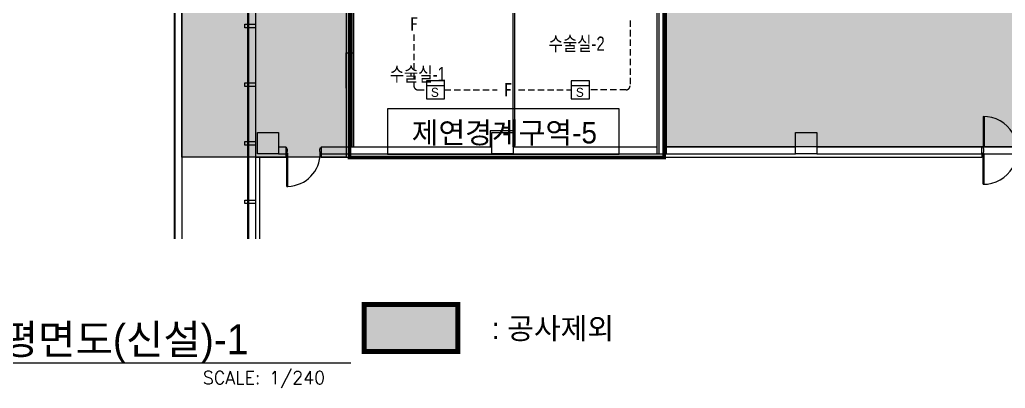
# Model space of a CAD drawing. Header units: millimetres. Extents: x 1710 to 94914, y 1329 to 63037.
# Drawn here: x 52991 to 80738, y 2293 to 12674 of the extents above; entities that cross this region are included whole.
import ezdxf
from ezdxf.enums import TextEntityAlignment as Align

# ---------------------------------------------------------------- set-up
doc = ezdxf.new("R2010")
doc.units = ezdxf.units.MM
doc.header["$LTSCALE"] = 120
doc.linetypes.add('HIDDEN', pattern=[9.525, 6.35, -3.175])
doc.linetypes.add('HIDDENX2', pattern=[0.75, 0.5, -0.25])
for name, color, linetype in [('5구역', 231, 'Continuous'), ('ARCH', 9, 'Continuous'), ('DET', 2, 'Continuous'), ('DET-S', 2, 'Continuous'), ('duct-si', 7, 'Continuous'), ('fire', 2, 'Continuous'), ('fire-l', 4, 'Continuous'), ('FIRE-NOTE', 7, 'Continuous'), ('FORM', 7, 'Continuous'), ('공사제외', 5, 'Continuous')]:
    doc.layers.add(name, color=color, linetype=linetype)
doc.styles.add('GHD', font='')
doc.styles.add('ghs', font='')
doc.styles.add('SIM', font='simplex_.ttf')
doc.styles.add('TEST', font='')
doc.styles.add('TT', font='')
doc.styles.add('돋움', font='')
doc.styles.get('GHD').set_extended_font_data('Dotum')
doc.styles.get('ghs').set_extended_font_data('Dotum')
doc.styles.get('TEST').set_extended_font_data('Dotum')
doc.styles.get('TT').set_extended_font_data('Dotum')
doc.styles.get('돋움').set_extended_font_data('DotumChe')

# ---------------------------------------------------------------- blocks, each defined once
blk = doc.blocks.new('e-01')
at = {"layer": 'DET'}
for p, q in [((1.5, 1.5), (-1.5, 1.5)), ((-1.5, 1.5), (-1.5, -1.5)), ((1.5, 0.66), (-1.5, 0.66)), ((1.5, -1.5), (1.5, 1.5))]:
    blk.add_line(p, q, dxfattribs=at)
at = {"layer": 'DET-S'}
blk.add_line((-1.5, -1.5), (1.5, -1.5), dxfattribs=at)
at = {"layer": 'DET', "color": 1, "style": 'ghs'}
blk.add_text('S', height=1.5, dxfattribs=at).set_placement((-0.75, -1.17))

msp = doc.modelspace()

# ---------------------------------------------------------------- hatches: boundary and pattern name
at = {"layer": '공사제외', "linetype": 'Continuous'}
for points in [[(62181.3, 21344.2), (59407.3, 21344.2), (59407.3, 27466.1), (57559.8, 27132.4), (57559.9, 8802), (62181.3, 8802)], [(83111.3, 24504.2), (71134.5, 24504.2), (71134.5, 9094.1), (83111.3, 9094.1)]]:
    msp.add_hatch(color=253, dxfattribs=at).paths.add_polyline_path(points)
at = {"layer": '공사제외'}
h = msp.add_hatch(color=253, dxfattribs=at)
h.dxf.hatch_style = 1
h.paths.add_polyline_path([(62689.4, 4655.5), (65326, 4655.5), (65326, 3326), (62689.4, 3326)])

# ---------------------------------------------------------------- linework, layer by layer
at = {"layer": '5구역', "linetype": 'Continuous', "const_width": 100, "elevation": 0}
msp.add_lwpolyline([(62781.3, 21444.2), (62781.3, 24501.6), (71134.5, 24504.2), (71134.5, 8794.3), (62272.8, 8794.3), (62272.8, 21444.2), (62781.3, 21444.2)], dxfattribs=at)
at = {"layer": 'ARCH', "color": 9}
for p, q in [((57335.8, 27292.8, 0), (57335.9, 6503.9, 0)), ((57359.8, 27298, 0), (57359.9, 6503.9, 0)), ((57559.8, 27341.6, 0), (57559.9, 6503.9, 0)), ((59407.3, 27292.8, 0), (59407.3, 6503.9, 0)), ((59407.3, 27292.8, 0), (59407.3, 6503.9, 0)), ((59431.3, 27298, 0), (59431.3, 6503.9, 0)), ((59431.3, 27298, 0), (59431.3, 6503.9, 0)), ((59631.3, 27341.6, 0), (59631.3, 6503.9, 0)), ((59631.3, 27341.6, 0), (59631.3, 6503.9, 0)), ((70931.3, 24504.2, 0), (70931.3, 8894.3, 0)), ((70981.3, 24504.2, 0), (70981.3, 8894.3, 0)), ((71141.3, 24344.2, 0), (71141.3, 8894.3, 0)), ((71191.3, 24344.2, 0), (71191.3, 8894.3, 0)), ((62181.3, 14994.2, 0), (62181.3, 9094.3, 0)), ((62341.3, 14994.2, 0), (62341.3, 9094.3, 0)), ((62391.3, 14994.2, 0), (62391.3, 9094.3, 0)), ((66881.3, 9094.3, 0), (66881.3, 13544.2, 0)), ((66931.3, 9094.3, 0), (66931.3, 13544.2, 0)), ((59331.3, 12444.1, 0), (59331.3, 12544.1, 0)), ((59331.3, 12544.1, 0), (59631.3, 12544.1, 0)), ((59631.3, 12544.1, 0), (59631.3, 12444.1, 0)), ((59631.3, 12444.1, 0), (59331.3, 12444.1, 0)), ((62181.3, 11744.2, 0), (62391.3, 11744.2, 0)), ((62181.3, 10744.2, 0), (62181.3, 11744.2, 0)), ((62256.3, 11744.2, 0), (62256.3, 10744.2, 0)), ((62306.3, 11744.2, 0), (62306.3, 10744.2, 0)), ((62391.3, 11744.2, 0), (62391.3, 10744.2, 0)), ((59331.3, 10794.1, 0), (59331.3, 10894.1, 0)), ((59331.3, 10894.1, 0), (59631.3, 10894.1, 0)), ((59631.3, 10894.1, 0), (59631.3, 10794.1, 0)), ((59631.3, 10794.1, 0), (59331.3, 10794.1, 0)), ((80111.3, 9949.2, 0), (80111.3, 9094.3, 0)), ((80141.3, 9949.2, 0), (80141.3, 9094.3, 0)), ((59681.3, 9494.2, 0), (60281.3, 9494.2, 0)), ((59681.3, 8894.2, 0), (59681.3, 9494.2, 0)), ((60281.3, 9494.2, 0), (60281.3, 8894.2, 0)), ((66881.3, 9544.2, 0), (66231.3, 9544.2, 0)), ((66231.3, 9544.2, 0), (66231.3, 9094.3, 0)), ((66281.3, 9494.2, 0), (66881.3, 9494.2, 0)), ((66281.3, 8894.2, 0), (66281.3, 9494.2, 0)), ((66281.3, 9494.2, 0), (66881.3, 9494.2, 0)), ((66281.3, 8894.2, 0), (66281.3, 9494.2, 0)), ((66881.3, 9494.2, 0), (66881.3, 8894.2, 0)), ((66881.3, 9494.2, 0), (66881.3, 8894.2, 0)), ((74831.3, 9494.2, 0), (75431.3, 9494.2, 0)), ((74831.3, 8894.2, 0), (74831.3, 9494.2, 0)), ((74831.3, 9494.2, 0), (75431.3, 9494.2, 0)), ((74831.3, 8894.2, 0), (74831.3, 9494.2, 0)), ((75431.3, 9494.2, 0), (75431.3, 8894.2, 0)), ((75431.3, 9494.2, 0), (75431.3, 8894.2, 0)), ((59331.3, 9144.1, 0), (59331.3, 9244.1, 0)), ((59331.3, 9244.1, 0), (59631.3, 9244.1, 0)), ((59631.3, 9244.1, 0), (59631.3, 9144.1, 0)), ((59631.3, 9144.1, 0), (59331.3, 9144.1, 0)), ((60281.3, 8894.2, 0), (59681.3, 8894.2, 0)), ((60281.3, 9094.3, 0), (60481.3, 9094.3, 0)), ((60281.3, 8894.3, 0), (60481.3, 8894.3, 0)), ((60281.3, 8894.3, 0), (60481.3, 8894.3, 0)), ((60281.3, 8894.3, 0), (60481.3, 8894.3, 0)), ((60281.3, 8894.3, 0), (60481.3, 8894.3, 0)), ((60481.3, 9094.3, 0), (60481.3, 8894.3, 0)), ((60481.3, 9069.3, 0), (60481.3, 8919.3, 0)), ((60511.3, 9069.3, 0), (60481.3, 9069.3, 0)), ((60481.3, 8919.3, 0), (60511.3, 8919.3, 0)), ((60481.3, 8894.3, 0), (60481.3, 8794.3, 0)), ((60511.3, 9024.3, 0), (60511.3, 9069.3, 0)), ((60526.3, 9024.3, 0), (60511.3, 9024.3, 0)), ((60511.3, 8919.3, 0), (60511.3, 8964.3, 0)), ((60511.3, 8964.3, 0), (60526.3, 8964.3, 0)), ((60511.3, 7979.3, 0), (60511.3, 8919.3, 0)), ((60511.3, 8919.3, 0), (60541.3, 8919.3, 0)), ((60526.3, 8964.3, 0), (60526.3, 9024.3, 0)), ((60541.3, 7979.3, 0), (60541.3, 8919.3, 0)), ((61436.3, 8964.3, 0), (61436.3, 9024.3, 0)), ((61436.3, 9024.3, 0), (61451.3, 9024.3, 0)), ((61451.3, 8964.3, 0), (61436.3, 8964.3, 0)), ((61451.3, 9024.3, 0), (61451.3, 9069.3, 0)), ((61451.3, 9069.3, 0), (61481.3, 9069.3, 0)), ((61451.3, 8919.3, 0), (61451.3, 8964.3, 0)), ((61481.3, 8919.3, 0), (61451.3, 8919.3, 0)), ((61481.3, 9094.3, 0), (61976.4, 9094.3, 0)), ((61481.3, 9094.3, 0), (61481.3, 8894.3, 0)), ((61481.3, 9069.3, 0), (61481.3, 8919.3, 0)), ((61481.3, 8894.3, 0), (66281.3, 8894.3, 0)), ((61481.3, 8894.3, 0), (66281.3, 8894.3, 0)), ((61481.3, 8894.3, 0), (62831.4, 8894.3, 0)), ((61481.3, 8894.3, 0), (62831.4, 8894.3, 0)), ((61481.3, 8894.3, 0), (61481.3, 8794.3, 0)), ((61876.4, 9094.3, 0), (61926.4, 9094.3, 0)), ((61876.4, 9094.3, 0), (62181.3, 9094.3, 0)), ((62181.3, 9094.3, 0), (62341.3, 9094.3, 0)), ((62341.3, 9094.3, 0), (66281.3, 9094.3, 0)), ((66881.3, 8894.2, 0), (66281.3, 8894.2, 0)), ((66881.3, 8894.2, 0), (66281.3, 8894.2, 0)), ((66881.3, 9094.3, 0), (70931.3, 9094.3, 0)), ((66881.3, 9094.3, 0), (70931.3, 9094.3, 0)), ((66881.3, 8894.3, 0), (74831.3, 8894.3, 0)), ((66881.3, 8894.3, 0), (74831.3, 8894.3, 0)), ((71181.3, 9094.3, 0), (74831.3, 9094.3, 0)), ((71181.3, 9094.3, 0), (74831.3, 9094.3, 0)), ((75431.3, 8894.2, 0), (74831.3, 8894.2, 0)), ((75431.3, 8894.2, 0), (74831.3, 8894.2, 0)), ((75431.3, 9094.3, 0), (82281.3, 9094.3, 0)), ((75431.3, 9094.3, 0), (82281.3, 9094.3, 0)), ((75431.3, 8894.3, 0), (82911.3, 8894.3, 0)), ((75431.3, 8894.3, 0), (82911.3, 8894.3, 0)), ((80081.3, 8894.3, 0), (80081.3, 8794.3, 0)), ((80141.3, 9094.3, 0), (80111.3, 9094.3, 0)), ((80141.3, 8894.3, 0), (80111.3, 8894.3, 0)), ((80111.3, 8039.4, 0), (80111.3, 8894.3, 0)), ((80141.3, 8039.4, 0), (80141.3, 8894.3, 0)), ((60481.3, 8794.3, 0), (59631.3, 8794.3, 0)), ((80081.3, 8794.3, 0), (61481.3, 8794.3, 0)), ((60511.3, 7979.3, 0), (60541.3, 7979.3, 0)), ((59331.3, 7494.1, 0), (59331.3, 7594.1, 0)), ((59331.3, 7594.1, 0), (59631.3, 7594.1, 0)), ((59631.3, 7494.1, 0), (59331.3, 7494.1, 0)), ((59631.3, 7594.1, 0), (59631.3, 7494.1, 0))]:
    msp.add_line(p, q, dxfattribs=at)
at = {"layer": 'ARCH', "color": 9, "elevation": 0}
msp.add_lwpolyline([(80081.3, 8894.3), (80081.3, 9094.3), (80111.3, 9094.3), (80111.3, 9049.3), (80126.3, 9049.3), (80126.3, 8939.3), (80111.3, 8939.3), (80111.3, 8894.3)], close=True, dxfattribs=at)
msp.add_lwpolyline([(59751.3, 6503.9), (59751.3, 8794.3)], dxfattribs=at)
at = {"layer": 'ARCH', "color": 9}
for centre, radius, start, end in [((80126.3, 8994.3, 0), 955, 269.10005, 90.89995), ((60511.3, 8919.3, 0), 940, 271.8271, 0)]:
    msp.add_arc(centre, radius, start, end, dxfattribs=at)
at = {"layer": 'duct-si', "linetype": 'Continuous', "elevation": 0}
msp.add_lwpolyline([(63344.6, 8890.2), (69867.3, 8890.2), (69867.3, 10162.7), (63344.6, 10162.7)], close=True, dxfattribs=at)
at = {"layer": 'fire-l', "linetype": 'HIDDENX2', "ltscale": 3, "elevation": 0}
for points in [[(70173.4, 12654.6), (70173.4, 10809.7, -0.4142136), (70063.3, 10699.6), (69030.9, 10699.6)], [(64089.9, 12255.7), (64089.9, 10809.7, 0.4142136), (64199.9, 10699.6), (64440.1, 10699.6)]]:
    msp.add_lwpolyline(points, format="xyb", dxfattribs=at)
for points in [[(64950.1, 10699.6), (64950.1, 10699.6), (66435.5, 10699.6)], [(67035.5, 10699.6), (68520.9, 10699.6)]]:
    msp.add_lwpolyline(points, dxfattribs=at)
at = {"layer": 'FORM', "color": 3}
msp.add_line((37757.6, 3013.4, 0), (62309.6, 3013.4, 0), dxfattribs=at)
at = {"layer": '공사제외', "linetype": 'Continuous', "elevation": 0}
msp.add_lwpolyline([(59407.3, 21344.2), (62181.3, 21344.2), (62181.3, 8802), (57559.9, 8802), (57559.8, 27132.4), (59407.3, 27466.1), (59407.3, 21344.2)], dxfattribs=at)
msp.add_lwpolyline([(71134.5, 24504.2), (83111.3, 24504.2), (83111.3, 9094.1), (71134.5, 9094.1)], close=True, dxfattribs=at)
at = {"layer": '공사제외', "color": 5, "linetype": 'HIDDEN', "ltscale": 2, "const_width": 141.2, "elevation": 0}
msp.add_lwpolyline([(62689.4, 4655.5), (65326, 4655.5), (65326, 3326), (62689.4, 3326)], close=True, dxfattribs=at)

# ---------------------------------------------------------------- block references
at = {"layer": 'fire-l', "xscale": 170, "yscale": 170, "zscale": 170}
for p in [(64695.1, 10699.6, 0), (68775.9, 10699.6, 0)]:
    msp.add_blockref('e-01', p, dxfattribs=at)

# ---------------------------------------------------------------- texts
at = {"layer": 'ARCH', "color": 9, "style": 'GHD', "width": 0.8}
for s, p in [('수술실-2', (67883.4, 11799.8, 0)), ('수술실-1', (63409, 10941.7, 0))]:
    msp.add_text(s, height=400, dxfattribs=at).set_placement(p)
at = {"layer": 'fire', "linetype": 'HIDDENX2', "ltscale": 2, "style": '돋움'}
for p in [(64089.9, 12555.7, 0), (66735.5, 10699.6, 0)]:
    msp.add_text('F', height=375, dxfattribs=at).set_placement(p, align=Align.MIDDLE)
at = {"layer": 'FIRE-NOTE', "color": 6, "linetype": 'Continuous', "style": 'TT'}
msp.add_text('제연경계구역-5', height=600, dxfattribs=at).set_placement((66634.4, 9490.2, 0), align=Align.MIDDLE_CENTER)
at = {"layer": 'FORM', "color": 4, "style": 'GHD'}
msp.add_text('지상8층 화재경보설비 평면도(신설)-1', height=840.002, dxfattribs=at).set_placement((41744.7, 3253.4, 0))
at = {"layer": 'FORM', "color": 2, "style": 'SIM'}
msp.add_text('SCALE: 1/240', height=360.001, dxfattribs=at).set_placement((61587.6, 2773.4, 0), align=Align.TOP_RIGHT)
at = {"layer": '공사제외', "color": 3, "style": 'TEST'}
msp.add_text(': 공사제외', height=600, dxfattribs=at).set_placement((68001.3, 3984.1, 0), align=Align.MIDDLE)

doc.saveas('drawing.dxf')
